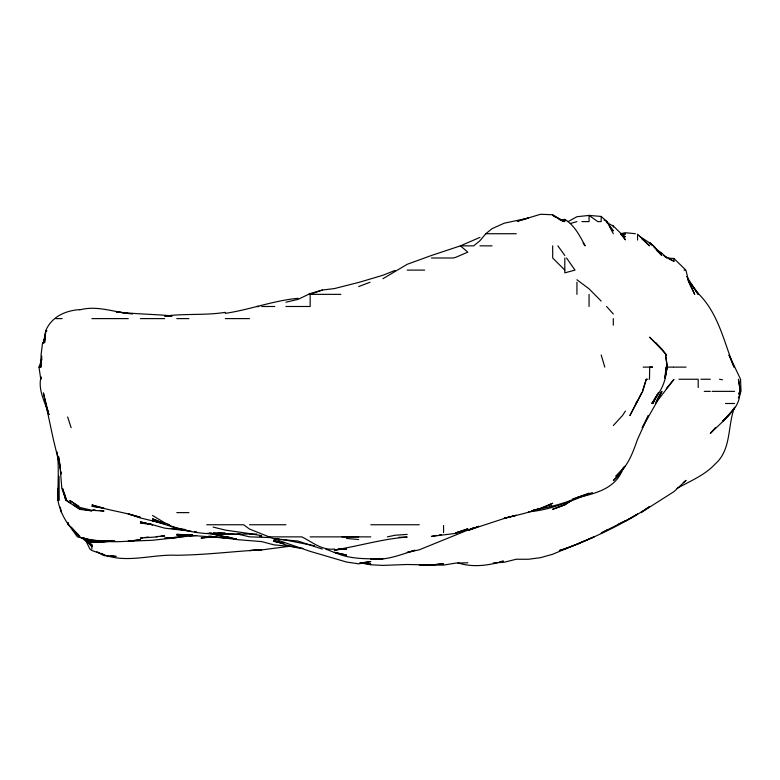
<?xml version="1.0" encoding="UTF-8"?>
<svg xmlns="http://www.w3.org/2000/svg" width="780" height="780" viewBox="0 0 780 780"><rect width="100%" height="100%" fill="white"/><g stroke="black" fill="none" stroke-linecap="round" stroke-linejoin="round"><path stroke-width="1.17" d="M649.486 379.246L649.691 367.117L652.529 367.117L643.168 367.117M41.711 357.415L41.057 367.117L41.057 354.988L42.549 342.869L43.397 342.869L44.704 338.452M79.774 309.592C65.189 310.625 51.773 316.68 45.679 330.74L44.548 342.869L45.815 330.74L43.397 342.898L42.549 342.869M41.798 359.395L39 367.117L40.765 379.246L40.989 377.032C37.742 390.215 45.211 402.295 48.799 414.521L43.397 392.876L53.459 439.871L60.479 468.536M40.648 379.246L40.901 377.032M664.911 377.032L666.13 367.117C667.212 380.952 659.812 392.944 651.778 403.494L655.98 396.415M39 367.117L40.238 367.117L41.73 356.09M739.089 393.461L740.21 391.365L738.445 379.246L740.425 391.365L739.84 391.365C740.581 404.488 730.967 413.176 722.446 421.512L728.481 415.623L734.575 408.008L722.446 421.882L710.326 433.407L715.358 427.742M667.29 367.117L664.882 378.144L667.309 367.117L665.574 354.988L667.29 367.117L665.613 371.524M40.238 367.117L40.813 364.913M647.966 379.246L646.259 379.246L642.661 391.365L629.87 415.623L641.92 392.33M43.397 342.664L44.704 338.325M642.466 391.365L646.259 379.246M734.575 407.248C727.331 426.055 731.708 449.611 715.045 464.119C704.623 475.39 690.163 481.026 677.069 488.377M738.309 397.985L741 391.365L740.551 379.246L729.017 354.988L734.058 367.117C724.103 342.196 718.575 314.165 699.075 294.362L689.705 282.233L698.197 294.362L686.634 276.412M738.884 393.569L739.84 391.365M657.023 394.67L652.88 403.494L658.466 392.379M738.962 394.397L740.425 391.365M657.969 398.444L661.82 391.365L655.99 403.494L642.233 427.742L648.268 415.623L637.338 439.871C632.648 453.307 627.51 467.22 615.82 476.248L625.443 465.787L617.858 476.248L613.314 480.636L617.331 476.248M623.512 467.152C616.668 488.524 596.173 493.252 576.937 497.825C563.306 504.007 548.574 507.244 533.949 510.081L540.559 508.677L531.745 510.842M656.321 401.544L661.82 391.804L656.185 401.544M635.905 403.494L637.562 400.608M625.443 411.05L622.43 415.623L613.314 425.529M43.397 340.821L44.743 338.803M655.375 403.494L673.94 379.402L666.286 388.606M517.413 221.286L528.431 218.039L504.182 223.216L492.053 228.647L485.833 233.727L479.934 240.727L473.714 245.856L460.415 245.856L431.428 255.489L407.18 264.303L382.921 278.733M683.29 482.566L686.068 480.382L673.94 491.644L640.965 512.626L649.691 506.532C623.503 524.111 594.438 537.488 565.091 549.003L559.299 550.524L576.937 544.42L594.097 536.874L552.688 554.258L540.559 557.661L528.431 559.27L516.311 559.231L504.182 562.253L493.272 562.916M568.084 221.608L576.937 216.713L589.066 215.426L597.802 221.608L601.185 221.608L601.185 216.45L589.066 215.407M607.25 529.844L601.185 533.052L625.443 520.777L618.306 524.258M395.05 270.426L382.921 275.262L359.424 282.233L334.415 288.581L322.296 290.043L310.167 293.563L298.038 299.374L285.919 302.211M474.415 527.426L419.299 549.793L407.18 552.435L414.892 550.251M479.934 237.383L460.415 245.856L467.805 252.125L455.676 257.361L453.18 257.985L431.428 257.985M474.415 527.582L467.805 530.517L478.832 526.285L467.805 530.419L504.182 518.486L516.311 515.288L504.182 518.242C520.66 514.361 537.4 510.802 552.688 503.246L540.559 508.384L531.745 510.764M592.371 492.56C571.516 500.594 551.09 510.081 528.431 511.807M358.673 286.582L370.052 282.233M589.066 493.145L576.937 497.669L589.066 493.701L572.413 498.995M312.37 293.572L322.296 290.043M455.676 532.896L467.805 529.425L455.676 532.964L467.805 528.782L455.676 533.393L431.428 536.396L436.936 535.421M517.413 221.247L540.559 214.266L552.688 214.763L563.92 221.608L557.788 218.303M414.892 550.339C400.52 554.658 386.149 560.752 370.802 559.045L382.921 558.821C366.649 558.841 349.44 559.406 334.415 552.308L346.544 555.048L334.415 552.493L325.552 549.003M570.326 223.48L576.937 221.608M387.358 536.874L395.05 535.246L407.18 534.398M620.432 233.727L625.443 232.713L635.427 233.727M549.383 506.191L551.587 505.742M106.236 541.34L108.439 540.95M439.14 535.031L441.344 534.641M111.745 540.92L104.032 542.275L91.904 542.246L82.124 537.859M500.038 561.688L503.47 561.132C488.738 565.471 472.777 567.791 457.88 562.858M334.415 550.29L342.381 549.003L334.415 549.958C358.712 546.224 382.531 538.814 407.18 537.079L398.687 537.322M298.038 298.311C273.224 300.593 249.805 309.738 225.284 313.355M208.094 537.05L201.035 538.093L211.945 537.01M79.774 309.875C97.588 305.048 114.992 312.644 132.688 313.94M560.401 220.018L564.808 219.404C574.597 225.196 579.93 236.194 585.156 245.856L583.099 243.048M157.463 536.874L140.41 538.054L142.701 537.761M288.122 546.458L261.661 549.919L249.541 550.573L261.661 549.764C233.357 551.421 205.179 554.931 176.787 555.272C152.47 554.083 127.764 563.501 104.032 554.843M359.775 562.994L361.978 562.702M364.182 562.409L370.802 561.532L358.673 563.842L346.544 562.039L310.167 551.362L273.79 538.795M145.002 537.469L148.453 537.02M196.628 535.48L164.658 538.327L179.926 537.001M180.98 536.874L186.644 536.221M225.284 312.341C205.198 315.588 184.792 313.355 164.658 316.134L171.931 316.017M419.299 565.032L431.428 565.012L443.557 563.687L431.428 565.012L407.18 564.496L382.921 565.402L370.802 564.798L360.877 562.799M222.865 533.832L213.164 533.53L237.412 534.28L251.745 533.939M190.125 535.841L193.762 535.509M620.587 234.205L625.443 233.776L620.587 233.756L625.443 239.86L621.192 233.727L613.314 225.976L606.791 222.7M561.171 220.379L564.808 220.067L564.808 219.404M156.166 536.611L164.658 535.977L161.021 536.094M164.658 538.453L176.787 537.586L152.529 540.267L128.281 541.252L140.41 539.692C119.623 542.938 97.685 542.422 77.425 536.874L68.65 524.755L67.987 522.649L68.669 524.755M184.06 534.709L176.787 535.139L192.543 534.885L188.906 534.719M341.991 536.874L358.673 536.874M467.805 562.78L455.676 563.092L443.557 565.11L431.428 565.012M249.541 534.163L256.815 534.017M225.284 533.91L213.164 534.115L207.646 533.159M581.831 221.608L589.066 221.608L589.066 215.426M485.833 233.727L516.311 233.727M479.934 245.856L492.053 245.856M407.18 270.104L424.642 270.104M684.011 270.104L685.844 270.104L673.94 258.511L668.167 258.073M308.5 294.362L340.86 294.362M261.661 306.491L274.784 306.491M285.919 306.491L310.167 306.491L310.167 294.362M55.526 318.61L62.195 318.61M91.904 318.61L128.281 318.61M140.41 318.61L164.658 318.61M176.787 318.61L188.906 318.61M225.284 318.61L249.541 318.61M45.679 330.74L47.005 330.74M667.417 367.117L673.452 367.117M673.94 367.117L686.068 367.117M678.99 379.246L698.197 379.246L698.197 387.523M700.879 379.246L710.326 379.246M704.242 391.365L710.326 391.365M712.13 391.365L734.575 391.365M725.498 403.494L734.575 403.494M176.787 512.626L188.906 512.626M206.729 524.755L243.633 524.755L249.541 529.064L273.79 538.746L298.038 541.067L322.296 549.071M249.541 524.755L285.919 524.755M370.802 524.755L419.299 524.755M268.34 536.874L301.85 536.874C312.146 542.022 322.218 550.709 334.415 549.003M310.167 536.874L370.802 536.874M104.032 540.823L91.904 540.248L81.978 537.693L91.904 541.739L104.032 541.73M338.374 549.003L346.31 549.003M128.281 313.472L116.152 311.825C134.657 314.057 153.368 314.165 171.931 315.851M625.443 233.776L620.646 233.756L625.443 236.759L623.308 236.086M338.403 549.023L346.544 549.003M251.96 533.744L249.541 533.705L261.661 535.616M181.633 534.505L176.787 534.358L212.16 536.962M271.362 537.605L249.541 536.845L237.412 533.988L241.049 534.329M359.882 563.218L370.802 563.94L367.487 563.501M236.203 539.273L213.164 537.01L225.284 537.712L211.166 536.874M241.049 534.534L213.164 533.13L225.284 533.179C205.618 535.333 185.913 531.677 167.515 524.755M218.01 533.159L225.284 533.676L219.229 533.091M295.62 547.024L273.79 544.81L261.661 541.603L237.412 539.643L213.164 534.125L236.311 539.126M302.894 548.311L298.038 547.95L285.919 544.947L273.79 540.559L283.715 543.465M559.962 219.668L564.808 220.067M209.528 533.169L211.945 533.374M346.544 538.444L358.673 539.555M208.309 536.24L211.945 536.591M187.804 530.556L171.268 528.343M99.616 507.068L91.904 506.259L104.032 508.267M209.859 536.221L212.062 536.455M209.859 533.101L212.062 533.344M93.005 509.759L95.209 510.013M99.616 510.529L104.032 511.036L91.904 510.325L79.774 507.419L69.81 500.497L78.78 506.259M145.918 523.556L140.41 522.922L152.529 524.755L164.658 528.148L191.11 531.209M148.122 523.809L151.427 524.189M225.284 536.874L230.802 537.566M194.425 531.629L196.628 531.901M361.978 562.789L365.284 563.218M110.643 555.701L116.152 556.413L104.032 555.652L96.954 551.772M249.541 533.578L225.284 530.088L213.164 527.095M279.298 542.207L273.79 541.33L283.715 543.601M275.993 538.541L279.298 539.068M281.512 539.428L284.817 539.965M561.502 220.486L564.808 221.023L559.299 219.346M79.774 508.872L83.08 509.408M85.293 509.779L91.904 510.861L79.774 509.359L66.242 500.497L61.834 488.377L59.875 464.119L58.539 456.407M185.601 529.6L176.787 528.148L152.529 520.601L154.732 521.069M719.492 379.246L722.446 379.782M285.919 540.14L314.574 545.776M236.32 539.107L225.284 536.562M102.931 507.965L91.904 504.913C107.718 510.403 124.517 512.099 140.41 517.384L128.281 513.923L140.41 517.969L164.658 523.75L152.529 518.827L164.658 523.692L152.529 520.309L164.658 523.819M560.401 220.048L564.808 221.608L553.693 216.06L555.75 217.201M81.978 537.908L91.904 541.466L81.978 537.712M82.124 537.761L91.904 541.739M169.514 524.755L164.658 522.756L152.529 515.502M83.177 537.849L90.811 541.242M668.986 258.911L673.94 261.241L673.94 258.511M101 553.312L104.032 554.755L91.904 550.524L89.895 549.003L84.991 538.902M663.731 255.635L673.94 261.241M604.091 219.97L606.986 221.608L613.314 230.87L610.155 227.497M656.77 250.127L661.82 253.169L666.88 257.985L664.852 256.669M650.686 244.052L653.669 245.856L661.82 255.538L656.224 249.893M70.678 503.129L66.895 500.497M73.71 505.04L78.77 508.228M656.77 250.409L661.82 253.656L653.971 247.28M639.59 236.311L649.691 242.97M650.598 244.052L653.328 245.856L649.691 242.385L649.691 243.448M81.071 537.547L91.904 544.869L91.904 549.003M576.937 279.747L589.066 288.834L601.185 301.08M85.195 539.779L82.329 537.605L91.904 545.902L86.96 540.979M87.116 541.232L91.904 544.869M601.185 216.45L606.986 221.608L613.314 233.727M641.901 238.865L649.691 245.856L637.562 234.185L637.562 240.055M564.808 270.104L552.688 257.985L552.688 245.856M71.838 528.06L79.774 536.338L68.406 524.755L67.655 523.126L68.455 524.755C61.142 514.108 55.907 501.501 58.032 488.377L58.012 500.497C57.584 484.312 59.319 468.156 57.115 452M86.96 541.33L91.904 546.673L87.604 541.33M606.567 306.491L613.314 313.979M557.885 245.856L564.808 255.469M566.543 257.985L575.016 270.104L564.808 272.844L564.808 257.985M687.629 279.328L694.688 294.362L688.925 282.233L686.068 270.787M66.495 499.395L62.497 488.377L65.842 500.497L64.174 492.784M67.655 416.959L71.146 427.742M48.838 414.521L45.532 403.494L48.652 414.521M601.185 354.988L604.802 367.117M60.304 507.117L61.415 512.626M60.47 469.638L58.432 456.407M60.83 471.841L61.181 474.045L60.928 471.841M613.314 225.976L613.314 227.107M613.314 318.61L613.314 325.211M589.066 294.362L589.066 306.491M576.937 282.233L576.937 294.362M552.688 214.763L552.688 215.553M443.557 525.476L443.557 532.603M58.734 476.248L58.812 500.497L58.734 476.248M571.408 500.497L564.808 504.826L552.688 509.32L564.808 504.826L571.408 500.497M637.562 514.137L625.443 521.03L637.562 514.137M107.669 540.891L104.032 541.213L114.943 541.154L107.669 540.92M192.543 535.373L188.906 535.548L192.543 535.431M258.638 306.491L256.62 306.491L258.638 306.54M261.661 536.504L259.457 536.25L261.661 536.513M164.658 523.419L152.529 520.66L164.658 523.419M152.529 524.755L140.41 521.898L152.529 524.833M91.904 542.578L82.972 537.917L91.904 542.578M661.82 349.333L649.691 337.262L661.82 349.333M661.82 349.167L655.717 342.869L666.52 354.988L661.82 349.167M79.774 536.874L70.239 526.481L79.774 536.874"/></g></svg>
